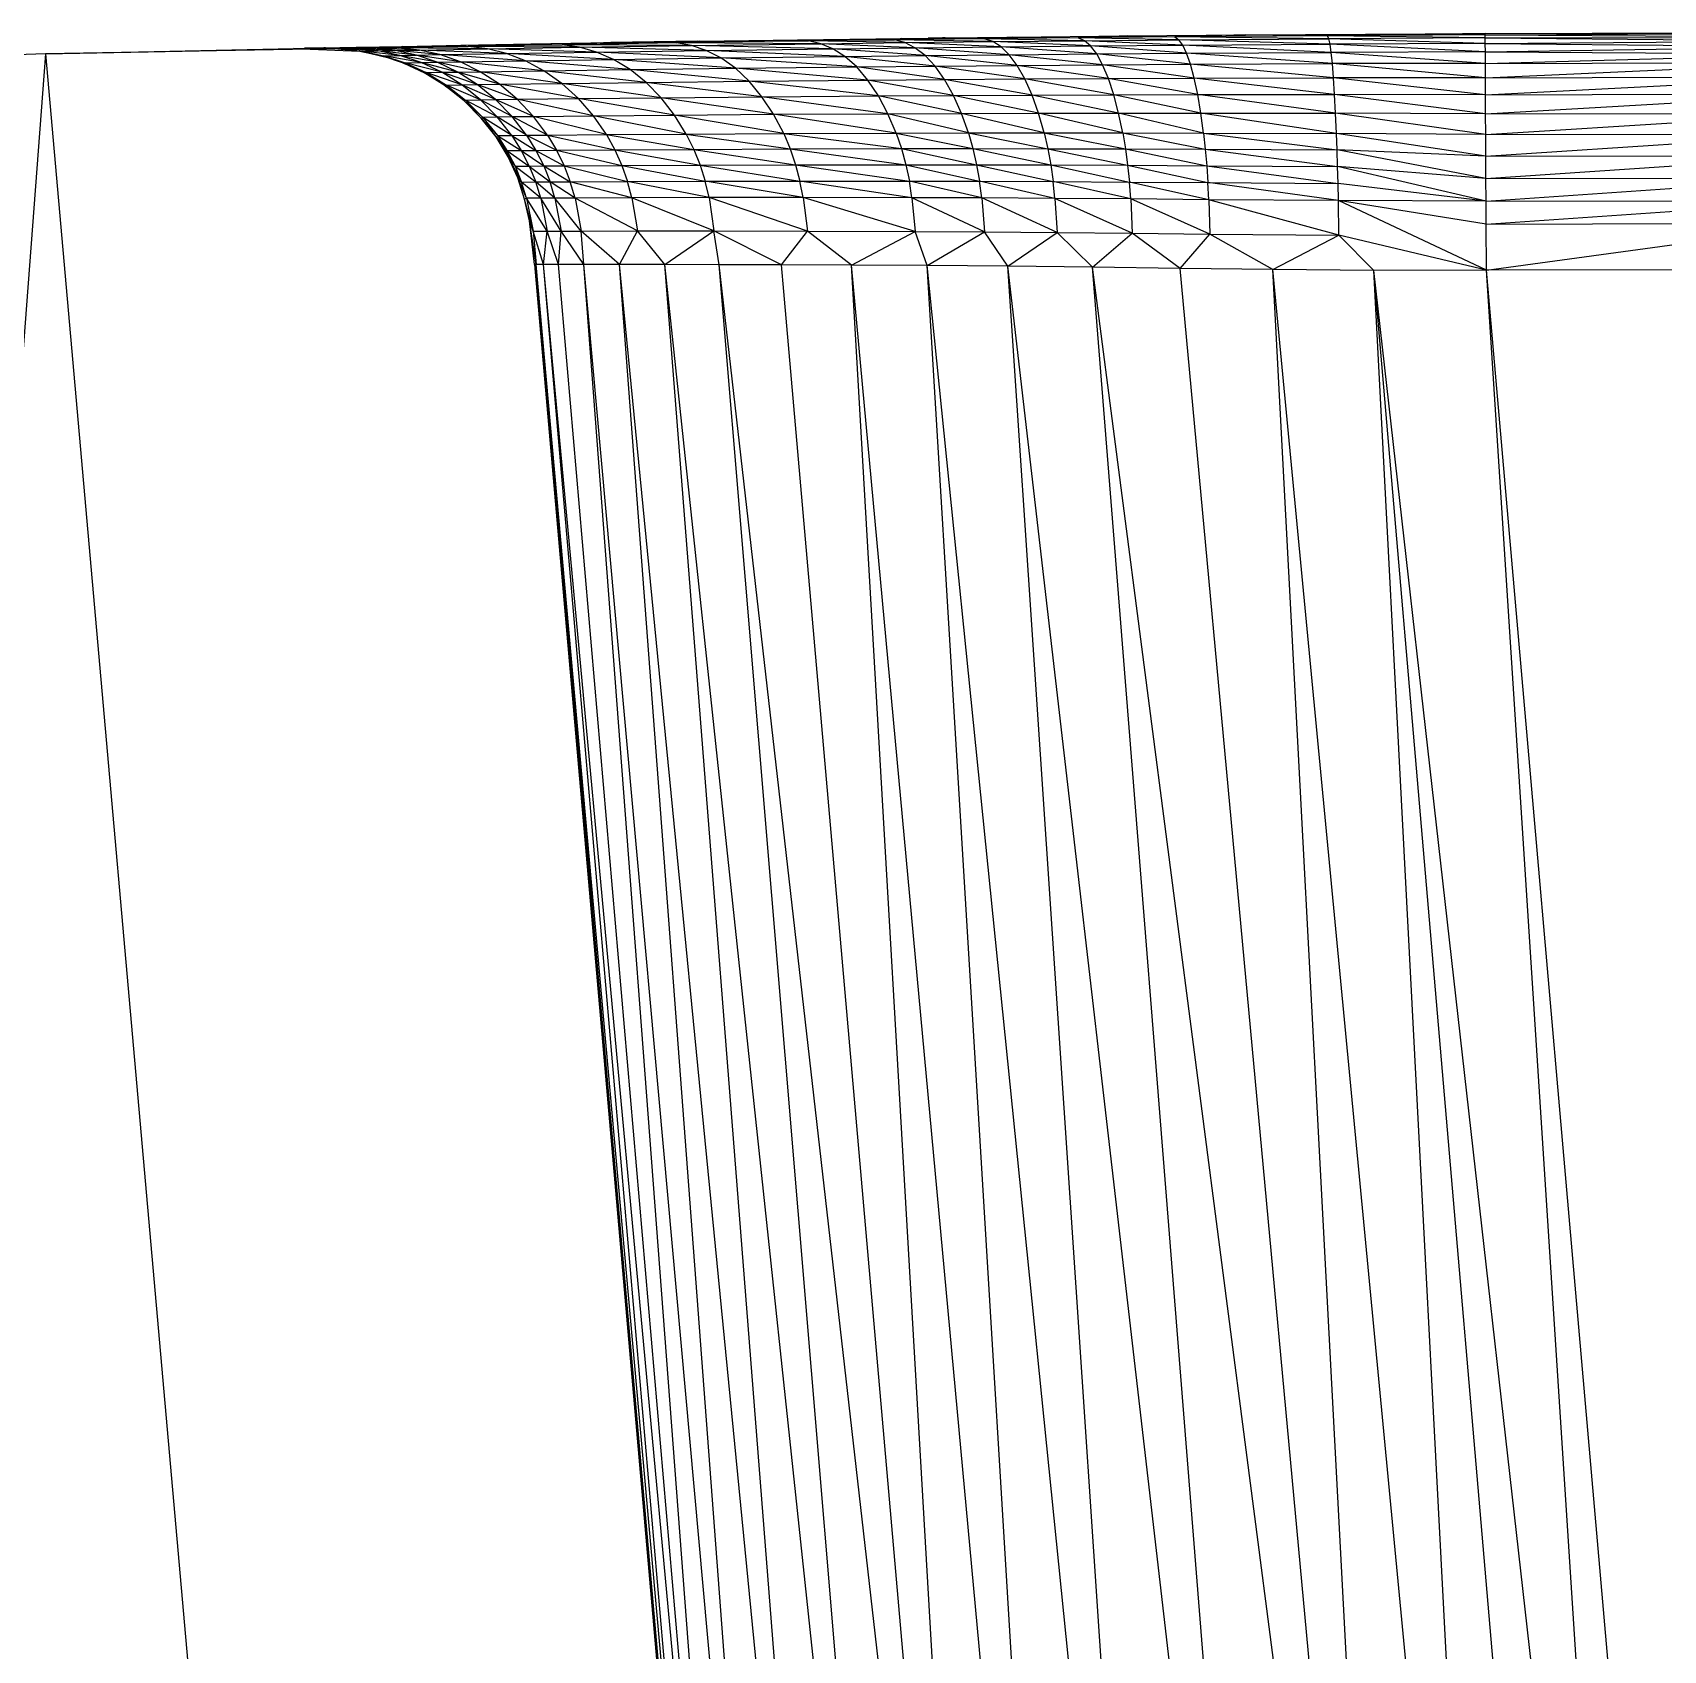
# Model space of a CAD drawing. Extents: x -94 to 59, y -4 to 130.
# Drawn here: x -20.708 to -17.267, y 126.515 to 129.93 of the extents above; entities that cross this region are included whole.
import ezdxf

# ---------------------------------------------------------------- set-up
doc = ezdxf.new("R2010")
doc.units = 0
doc.layers.get('0').update_dxf_attribs({"linetype": 'continuous'})

# ---------------------------------------------------------------- blocks, each defined once
blk = doc.blocks.new('SHAPE2DVIEW')
at = {"color": 0}
for p, q in [((-19.6572, 129.9062), (-19.4883, 129.909)), ((-19.4883, 129.909), (-19.5911, 129.9046)), ((-19.3497, 129.9085), (-19.5911, 129.9046)), ((-19.4884, 129.909), (-19.5036, 129.9087)), ((-19.4887, 129.909), (-19.4884, 129.909)), ((-19.3054, 129.9119), (-19.4884, 129.909)), ((-19.4877, 129.909), (-19.4884, 129.909)), ((-19.4883, 129.909), (-19.3001, 129.912)), ((-19.4883, 129.909), (-19.3497, 129.9085)), ((-19.0708, 129.9125), (-19.3497, 129.9085)), ((-19.3001, 129.912), (-19.3497, 129.9085)), ((-19.0451, 129.9068), (-19.3497, 129.9085)), ((-19.3182, 129.903), (-19.3497, 129.9085)), ((-19.3001, 129.912), (-19.0945, 129.915)), ((-19.3001, 129.912), (-19.0708, 129.9125)), ((-19.0945, 129.915), (-18.8738, 129.9179)), ((-19.0945, 129.915), (-19.0708, 129.9125)), ((-19.0945, 129.915), (-18.8899, 129.9149)), ((-18.8899, 129.9149), (-19.0708, 129.9125)), ((-18.8681, 129.909), (-19.0708, 129.9125)), ((-19.0451, 129.9068), (-19.0708, 129.9125)), ((-19.0451, 129.9068), (-18.8681, 129.909)), ((-18.8738, 129.9179), (-18.8899, 129.9149)), ((-18.6997, 129.9171), (-18.8899, 129.9149)), ((-18.6822, 129.9111), (-18.8899, 129.9149)), ((-18.8681, 129.909), (-18.8899, 129.9149)), ((-18.8738, 129.9179), (-18.6404, 129.9206)), ((-18.8738, 129.9179), (-18.6997, 129.9171)), ((-18.8681, 129.909), (-18.6822, 129.9111)), ((-18.6647, 129.9002), (-18.8681, 129.909)), ((-18.8464, 129.8983), (-18.8681, 129.909)), ((-18.7886, 129.9189), (-18.8186, 129.9185)), ((-18.7886, 129.9189), (-18.8077, 129.9187)), ((-18.7886, 129.9189), (-18.8029, 129.9187)), ((-18.7886, 129.9189), (-18.7942, 129.9188)), ((-18.7886, 129.9189), (-18.6409, 129.9206)), ((-18.7886, 129.9189), (-18.7554, 129.9193)), ((-18.7886, 129.9189), (-18.7697, 129.9191)), ((-18.7886, 129.9189), (-18.7785, 129.919)), ((-18.7825, 129.919), (-18.7886, 129.9189)), ((-18.7886, 129.9189), (-18.7886, 129.9189)), ((-18.7886, 129.9189), (-18.7886, 129.9189)), ((-18.7886, 129.9189), (-18.7885, 129.9189)), ((-18.6404, 129.9206), (-18.6997, 129.9171)), ((-18.5018, 129.9192), (-18.6997, 129.9171)), ((-18.4888, 129.9131), (-18.6997, 129.9171)), ((-18.6822, 129.9111), (-18.6997, 129.9171)), ((-18.6822, 129.9111), (-18.4888, 129.9131)), ((-18.4758, 129.902), (-18.6822, 129.9111)), ((-18.6647, 129.9002), (-18.6822, 129.9111)), ((-18.6404, 129.9206), (-18.3976, 129.9231)), ((-18.6404, 129.9206), (-18.5018, 129.9192)), ((-18.6404, 129.9206), (-18.6404, 129.9206)), ((-18.3976, 129.9231), (-18.5018, 129.9192)), ((-18.2983, 129.9211), (-18.5018, 129.9192)), ((-18.2898, 129.9149), (-18.5018, 129.9192)), ((-18.4888, 129.9131), (-18.5018, 129.9192)), ((-18.4888, 129.9131), (-18.2898, 129.9149)), ((-18.2814, 129.9036), (-18.4888, 129.9131)), ((-18.4758, 129.902), (-18.4888, 129.9131)), ((-18.3976, 129.9231), (-18.1487, 129.9253)), ((-18.3976, 129.9231), (-18.2983, 129.9211)), ((-18.1487, 129.9253), (-18.2983, 129.9211)), ((-17.9756, 129.9236), (-18.2983, 129.9211)), ((-17.9731, 129.9172), (-18.2983, 129.9211)), ((-18.2983, 129.9211), (-18.2898, 129.9149)), ((-18.2898, 129.9149), (-17.9731, 129.9172)), ((-17.9706, 129.9057), (-18.2898, 129.9149)), ((-18.2814, 129.9036), (-18.2898, 129.9149)), ((-18.1487, 129.9253), (-17.643, 129.9285)), ((-17.9756, 129.9236), (-18.1487, 129.9253)), ((-17.643, 129.9285), (-17.9756, 129.9236)), ((-17.643, 129.9255), (-17.9756, 129.9236)), ((-17.643, 129.919), (-17.9756, 129.9236)), ((-17.9731, 129.9172), (-17.9756, 129.9236)), ((-17.643, 129.919), (-17.9731, 129.9172)), ((-17.6429, 129.9072), (-17.9731, 129.9172)), ((-17.9706, 129.9057), (-17.9731, 129.9172)), ((-17.643, 129.9285), (-16.9199, 129.9302)), ((-17.643, 129.9255), (-16.9199, 129.9289)), ((-17.643, 129.9285), (-16.9199, 129.9289)), ((-17.643, 129.9255), (-17.643, 129.9285)), ((-17.643, 129.9255), (-16.9199, 129.9207)), ((-17.643, 129.919), (-17.643, 129.9255)), ((-17.643, 129.919), (-16.9199, 129.9207)), ((-17.643, 129.919), (-16.9199, 129.9124)), ((-17.6429, 129.9072), (-17.643, 129.919)), ((-17.6429, 129.9072), (-16.9199, 129.9124)), ((-20.6814, 129.8851), (-22.5988, 129.8287)), ((-20.6814, 129.8851), (-21.2311, 122.623)), ((-20.6814, 129.8851), (-20.1562, 129.8966)), ((-20.6814, 129.8851), (-20.1572, 129.8966)), ((-20.6814, 129.8851), (-20.1543, 129.8965)), ((-20.6814, 129.8851), (-20.1518, 129.8964)), ((-20.6814, 129.8851), (-20.1487, 129.8963)), ((-20.6814, 129.8851), (-20.1447, 129.8961)), ((-20.6814, 129.8851), (-20.1401, 129.8959)), ((-20.1202, 129.8951), (-20.6814, 129.8851)), ((-20.6814, 129.8851), (-20.0411, 122.6428)), ((-20.1577, 129.8967), (-20.1353, 129.8971)), ((-20.1577, 129.8967), (-20.0595, 129.896)), ((-20.0642, 129.8959), (-20.1577, 129.8967)), ((-20.1577, 129.8967), (-20.0177, 129.8909)), ((-20.1403, 129.897), (-20.1342, 129.8972)), ((-20.1353, 129.8971), (-20.095, 129.8979)), ((-20.1353, 129.8971), (-20.0595, 129.896)), ((-20.1353, 129.8971), (-20.0244, 129.8967)), ((-20.0942, 129.898), (-20.1342, 129.8972)), ((-20.095, 129.8979), (-20.0258, 129.8993)), ((-20.095, 129.8979), (-20.0244, 129.8967)), ((-20.095, 129.8979), (-19.9879, 129.8974)), ((-20.0945, 129.898), (-20.0942, 129.898)), ((-20.09, 129.898), (-20.0942, 129.898)), ((-20.0642, 129.8959), (-20.0595, 129.896)), ((-20.0642, 129.8959), (-20.0133, 129.8911)), ((-20.0177, 129.8909), (-20.0642, 129.8959)), ((-20.0177, 129.8909), (-20.0642, 129.8959)), ((-20.0244, 129.8967), (-20.0595, 129.896)), ((-20.0595, 129.896), (-20.0133, 129.8911)), ((-19.9789, 129.8918), (-20.0595, 129.896)), ((-20.0258, 129.8993), (-19.9282, 129.9012)), ((-20.0258, 129.8993), (-19.9879, 129.8974)), ((-20.0258, 129.8993), (-19.936, 129.8984)), ((-19.9879, 129.8974), (-20.0244, 129.8967)), ((-19.9431, 129.8924), (-20.0244, 129.8967)), ((-19.9789, 129.8918), (-20.0244, 129.8967)), ((-20.0177, 129.8909), (-20.0133, 129.8911)), ((-20.0177, 129.8909), (-19.9674, 129.8815)), ((-19.9713, 129.8812), (-20.0177, 129.8909)), ((-20.0177, 129.8909), (-19.9713, 129.8812)), ((-19.9564, 129.8762), (-20.0177, 129.8909)), ((-20.0133, 129.8911), (-19.9789, 129.8918)), ((-20.0133, 129.8911), (-19.9674, 129.8815)), ((-19.9335, 129.8822), (-20.0133, 129.8911)), ((-19.936, 129.8984), (-19.9879, 129.8974)), ((-19.8923, 129.8934), (-19.9879, 129.8974)), ((-19.9431, 129.8924), (-19.9879, 129.8974)), ((-19.9789, 129.8918), (-19.9431, 129.8924)), ((-19.8985, 129.8828), (-19.9789, 129.8918)), ((-19.9335, 129.8822), (-19.9789, 129.8918)), ((-19.9713, 129.8812), (-19.9674, 129.8815)), ((-19.9713, 129.8812), (-19.922, 129.8666)), ((-19.9256, 129.866), (-19.9713, 129.8812)), ((-19.9674, 129.8815), (-19.9335, 129.8822)), ((-19.9674, 129.8815), (-19.922, 129.8666)), ((-19.8887, 129.8672), (-19.9674, 129.8815)), ((-19.9431, 129.8924), (-19.8923, 129.8934)), ((-19.8488, 129.8837), (-19.9431, 129.8924)), ((-19.8985, 129.8828), (-19.9431, 129.8924)), ((-19.9282, 129.9012), (-19.936, 129.8984)), ((-19.7893, 129.9011), (-19.936, 129.8984)), ((-19.7487, 129.896), (-19.936, 129.8984)), ((-19.8923, 129.8934), (-19.936, 129.8984)), ((-19.9335, 129.8822), (-19.8985, 129.8828)), ((-19.8544, 129.8678), (-19.9335, 129.8822)), ((-19.8887, 129.8672), (-19.9335, 129.8822)), ((-19.9282, 129.9012), (-19.8046, 129.9035)), ((-19.9282, 129.9012), (-19.7893, 129.9011)), ((-19.8985, 129.8828), (-19.8488, 129.8837)), ((-19.8058, 129.8686), (-19.8985, 129.8828)), ((-19.8544, 129.8678), (-19.8985, 129.8828)), ((-19.8923, 129.8934), (-19.7487, 129.896)), ((-19.7083, 129.8861), (-19.8923, 129.8934)), ((-19.8488, 129.8837), (-19.8923, 129.8934)), ((-19.8488, 129.8837), (-19.7083, 129.8861)), ((-19.6684, 129.8708), (-19.8488, 129.8837)), ((-19.8058, 129.8686), (-19.8488, 129.8837)), ((-19.8046, 129.9035), (-19.6572, 129.9062)), ((-19.8046, 129.9035), (-19.5911, 129.9046)), ((-19.8046, 129.9035), (-19.7893, 129.9011)), ((-19.5911, 129.9046), (-19.7893, 129.9011)), ((-19.5546, 129.8993), (-19.7893, 129.9011)), ((-19.7487, 129.896), (-19.7893, 129.9011)), ((-19.7487, 129.896), (-19.5546, 129.8993)), ((-19.5183, 129.8892), (-19.7487, 129.896)), ((-19.7083, 129.8861), (-19.7487, 129.896)), ((-19.7083, 129.8861), (-19.5183, 129.8892)), ((-19.4824, 129.8737), (-19.7083, 129.8861)), ((-19.6684, 129.8708), (-19.7083, 129.8861)), ((-19.6572, 129.9062), (-19.5911, 129.9046)), ((-19.3182, 129.903), (-19.5911, 129.9046)), ((-19.5546, 129.8993), (-19.5911, 129.9046)), ((-19.5546, 129.8993), (-19.3182, 129.903)), ((-19.2868, 129.8927), (-19.5546, 129.8993)), ((-19.5183, 129.8892), (-19.5546, 129.8993)), ((-19.5183, 129.8892), (-19.2868, 129.8927)), ((-19.2558, 129.8768), (-19.5183, 129.8892)), ((-19.4824, 129.8737), (-19.5183, 129.8892)), ((-19.4824, 129.8737), (-19.2558, 129.8768)), ((-19.3182, 129.903), (-19.0451, 129.9068)), ((-19.0195, 129.8962), (-19.3182, 129.903)), ((-19.2868, 129.8927), (-19.3182, 129.903)), ((-19.2868, 129.8927), (-19.0195, 129.8962)), ((-18.9941, 129.8801), (-19.2868, 129.8927)), ((-19.2558, 129.8768), (-19.2868, 129.8927)), ((-19.2558, 129.8768), (-18.9941, 129.8801)), ((-18.9694, 129.858), (-19.2558, 129.8768)), ((-19.2255, 129.8551), (-19.2558, 129.8768)), ((-18.8464, 129.8983), (-19.0451, 129.9068)), ((-19.0195, 129.8962), (-19.0451, 129.9068)), ((-19.0195, 129.8962), (-18.8464, 129.8983)), ((-18.825, 129.8819), (-19.0195, 129.8962)), ((-18.9941, 129.8801), (-19.0195, 129.8962)), ((-18.9941, 129.8801), (-18.825, 129.8819)), ((-18.804, 129.8595), (-18.9941, 129.8801)), ((-18.9694, 129.858), (-18.9941, 129.8801)), ((-18.8464, 129.8983), (-18.6647, 129.9002)), ((-18.6474, 129.8836), (-18.8464, 129.8983)), ((-18.825, 129.8819), (-18.8464, 129.8983)), ((-18.825, 129.8819), (-18.6474, 129.8836)), ((-18.6305, 129.861), (-18.825, 129.8819)), ((-18.804, 129.8595), (-18.825, 129.8819)), ((-18.6647, 129.9002), (-18.4758, 129.902)), ((-18.4629, 129.8852), (-18.6647, 129.9002)), ((-18.6474, 129.8836), (-18.6647, 129.9002)), ((-18.6474, 129.8836), (-18.4629, 129.8852)), ((-18.4504, 129.8622), (-18.6474, 129.8836)), ((-18.6305, 129.861), (-18.6474, 129.8836)), ((-18.4758, 129.902), (-18.2814, 129.9036)), ((-18.2731, 129.8865), (-18.4758, 129.902)), ((-18.4629, 129.8852), (-18.4758, 129.902)), ((-18.4629, 129.8852), (-18.2731, 129.8865)), ((-18.265, 129.8633), (-18.4629, 129.8852)), ((-18.4504, 129.8622), (-18.4629, 129.8852)), ((-18.2814, 129.9036), (-17.9706, 129.9057)), ((-17.9681, 129.8884), (-18.2814, 129.9036)), ((-18.2731, 129.8865), (-18.2814, 129.9036)), ((-18.2731, 129.8865), (-17.9681, 129.8884)), ((-17.9655, 129.8647), (-18.2731, 129.8865)), ((-18.265, 129.8633), (-18.2731, 129.8865)), ((-17.6429, 129.9072), (-17.9706, 129.9057)), ((-17.6428, 129.8894), (-17.9706, 129.9057)), ((-17.9681, 129.8884), (-17.9706, 129.9057)), ((-17.6428, 129.8894), (-17.9681, 129.8884)), ((-17.6427, 129.8652), (-17.9681, 129.8884)), ((-17.9655, 129.8647), (-17.9681, 129.8884)), ((-17.6429, 129.9072), (-16.9199, 129.9008)), ((-17.6428, 129.8894), (-17.6429, 129.9072)), ((-17.6428, 129.8894), (-16.9199, 129.9008)), ((-17.6428, 129.8894), (-16.9199, 129.8857)), ((-17.6427, 129.8652), (-17.6428, 129.8894)), ((-17.6427, 129.8652), (-16.9199, 129.8857)), ((-19.9211, 129.8639), (-19.9335, 129.8686)), ((-19.9256, 129.866), (-19.922, 129.8666)), ((-19.9256, 129.866), (-19.8776, 129.8459)), ((-19.8809, 129.8449), (-19.9256, 129.866)), ((-19.922, 129.8666), (-19.8887, 129.8672)), ((-19.922, 129.8666), (-19.8776, 129.8459)), ((-19.845, 129.8464), (-19.922, 129.8666)), ((-19.8809, 129.8449), (-19.9211, 129.8639)), ((-19.8887, 129.8672), (-19.8544, 129.8678)), ((-19.8114, 129.847), (-19.8887, 129.8672)), ((-19.845, 129.8464), (-19.8887, 129.8672)), ((-19.8809, 129.8449), (-19.8776, 129.8459)), ((-19.8809, 129.8449), (-19.835, 129.8195)), ((-19.838, 129.8181), (-19.8809, 129.8449)), ((-19.8776, 129.8459), (-19.845, 129.8464)), ((-19.8776, 129.8459), (-19.835, 129.8195)), ((-19.8029, 129.82), (-19.8776, 129.8459)), ((-19.8544, 129.8678), (-19.8058, 129.8686)), ((-19.7638, 129.8477), (-19.8544, 129.8678)), ((-19.8114, 129.847), (-19.8544, 129.8678)), ((-19.845, 129.8464), (-19.8114, 129.847)), ((-19.7701, 129.8205), (-19.845, 129.8464)), ((-19.8029, 129.82), (-19.845, 129.8464)), ((-19.8114, 129.847), (-19.7638, 129.8477)), ((-19.7235, 129.8212), (-19.8114, 129.847)), ((-19.7701, 129.8205), (-19.8114, 129.847)), ((-19.8058, 129.8686), (-19.6684, 129.8708)), ((-19.6293, 129.8497), (-19.8058, 129.8686)), ((-19.7638, 129.8477), (-19.8058, 129.8686)), ((-19.7638, 129.8477), (-19.6293, 129.8497)), ((-19.5919, 129.8229), (-19.7638, 129.8477)), ((-19.7235, 129.8212), (-19.7638, 129.8477)), ((-19.6684, 129.8708), (-19.4824, 129.8737)), ((-19.4473, 129.8523), (-19.6684, 129.8708)), ((-19.6293, 129.8497), (-19.6684, 129.8708)), ((-19.6293, 129.8497), (-19.4473, 129.8523)), ((-19.4137, 129.8252), (-19.6293, 129.8497)), ((-19.5919, 129.8229), (-19.6293, 129.8497)), ((-19.2255, 129.8551), (-19.4824, 129.8737)), ((-19.4473, 129.8523), (-19.4824, 129.8737)), ((-19.4473, 129.8523), (-19.2255, 129.8551)), ((-19.1965, 129.8276), (-19.4473, 129.8523)), ((-19.4137, 129.8252), (-19.4473, 129.8523)), ((-19.2255, 129.8551), (-18.9694, 129.858)), ((-18.9457, 129.83), (-19.2255, 129.8551)), ((-19.1965, 129.8276), (-19.2255, 129.8551)), ((-18.9694, 129.858), (-18.804, 129.8595)), ((-18.7839, 129.8313), (-18.9694, 129.858)), ((-18.9457, 129.83), (-18.9694, 129.858)), ((-18.804, 129.8595), (-18.6305, 129.861)), ((-18.6143, 129.8324), (-18.804, 129.8595)), ((-18.7839, 129.8313), (-18.804, 129.8595)), ((-18.6305, 129.861), (-18.4504, 129.8622)), ((-18.4383, 129.8333), (-18.6305, 129.861)), ((-18.6143, 129.8324), (-18.6305, 129.861)), ((-18.4504, 129.8622), (-18.265, 129.8633)), ((-18.2572, 129.834), (-18.4504, 129.8622)), ((-18.4383, 129.8333), (-18.4504, 129.8622)), ((-18.265, 129.8633), (-17.9655, 129.8647)), ((-17.9631, 129.835), (-18.265, 129.8633)), ((-18.2572, 129.834), (-18.265, 129.8633)), ((-17.6427, 129.8652), (-17.9655, 129.8647)), ((-17.6426, 129.8349), (-17.9655, 129.8647)), ((-17.9631, 129.835), (-17.9655, 129.8647)), ((-17.6427, 129.8652), (-16.9199, 129.8669)), ((-17.6426, 129.8349), (-17.6427, 129.8652)), ((-17.6426, 129.8349), (-16.9199, 129.8669)), ((-19.838, 129.8181), (-19.835, 129.8195)), ((-19.838, 129.8181), (-19.7952, 129.7879)), ((-19.7979, 129.7861), (-19.838, 129.8181)), ((-19.835, 129.8195), (-19.8029, 129.82)), ((-19.835, 129.8195), (-19.7952, 129.7879)), ((-19.7636, 129.7884), (-19.835, 129.8195)), ((-19.8029, 129.82), (-19.7701, 129.8205)), ((-19.7314, 129.7888), (-19.8029, 129.82)), ((-19.7636, 129.7884), (-19.8029, 129.82)), ((-19.7701, 129.8205), (-19.7235, 129.8212)), ((-19.6858, 129.7894), (-19.7701, 129.8205)), ((-19.7314, 129.7888), (-19.7701, 129.8205)), ((-19.7235, 129.8212), (-19.5919, 129.8229)), ((-19.5568, 129.7909), (-19.7235, 129.8212)), ((-19.6858, 129.7894), (-19.7235, 129.8212)), ((-19.5919, 129.8229), (-19.4137, 129.8252)), ((-19.3822, 129.7928), (-19.5919, 129.8229)), ((-19.5568, 129.7909), (-19.5919, 129.8229)), ((-19.4137, 129.8252), (-19.1965, 129.8276)), ((-19.1693, 129.7948), (-19.4137, 129.8252)), ((-19.3822, 129.7928), (-19.4137, 129.8252)), ((-19.1965, 129.8276), (-18.9457, 129.83)), ((-18.9235, 129.7968), (-19.1965, 129.8276)), ((-19.1693, 129.7948), (-19.1965, 129.8276)), ((-18.9457, 129.83), (-18.7839, 129.8313)), ((-18.7651, 129.7977), (-18.9457, 129.83)), ((-18.9235, 129.7968), (-18.9457, 129.83)), ((-18.7839, 129.8313), (-18.6143, 129.8324)), ((-18.5992, 129.7985), (-18.7839, 129.8313)), ((-18.7651, 129.7977), (-18.7839, 129.8313)), ((-18.6143, 129.8324), (-18.4383, 129.8333)), ((-18.4271, 129.799), (-18.6143, 129.8324)), ((-18.5992, 129.7985), (-18.6143, 129.8324)), ((-18.4383, 129.8333), (-18.2572, 129.834)), ((-18.2498, 129.7993), (-18.4383, 129.8333)), ((-18.4271, 129.799), (-18.4383, 129.8333)), ((-18.2572, 129.834), (-17.9631, 129.835)), ((-17.9608, 129.7999), (-18.2572, 129.834)), ((-18.2498, 129.7993), (-18.2572, 129.834)), ((-17.6426, 129.8349), (-17.9631, 129.835)), ((-17.6424, 129.799), (-17.9631, 129.835)), ((-17.9608, 129.7999), (-17.9631, 129.835)), ((-17.6426, 129.8349), (-16.9199, 129.8366)), ((-17.6424, 129.799), (-17.6426, 129.8349)), ((-17.6424, 129.799), (-16.9199, 129.8366)), ((-19.7979, 129.7861), (-19.7952, 129.7879)), ((-19.7979, 129.7861), (-19.759, 129.752)), ((-19.7617, 129.7497), (-19.7979, 129.7861)), ((-19.7952, 129.7879), (-19.7636, 129.7884)), ((-19.7952, 129.7879), (-19.759, 129.752)), ((-19.728, 129.7524), (-19.7952, 129.7879)), ((-19.7636, 129.7884), (-19.7314, 129.7888)), ((-19.6963, 129.7528), (-19.7636, 129.7884)), ((-19.728, 129.7524), (-19.7636, 129.7884)), ((-19.7314, 129.7888), (-19.6858, 129.7894)), ((-19.6516, 129.7533), (-19.7314, 129.7888)), ((-19.6963, 129.7528), (-19.7314, 129.7888)), ((-19.6858, 129.7894), (-19.5568, 129.7909)), ((-19.5251, 129.7545), (-19.6858, 129.7894)), ((-19.6516, 129.7533), (-19.6858, 129.7894)), ((-19.5568, 129.7909), (-19.3822, 129.7928)), ((-19.3538, 129.7561), (-19.5568, 129.7909)), ((-19.5251, 129.7545), (-19.5568, 129.7909)), ((-19.3822, 129.7928), (-19.1693, 129.7948)), ((-19.1447, 129.7577), (-19.3822, 129.7928)), ((-19.3538, 129.7561), (-19.3822, 129.7928)), ((-19.1693, 129.7948), (-18.9235, 129.7968)), ((-18.9035, 129.7591), (-19.1693, 129.7948)), ((-19.1447, 129.7577), (-19.1693, 129.7948)), ((-18.9235, 129.7968), (-18.7651, 129.7977)), ((-18.7482, 129.7598), (-18.9235, 129.7968)), ((-18.9035, 129.7591), (-18.9235, 129.7968)), ((-18.7651, 129.7977), (-18.5992, 129.7985)), ((-18.5855, 129.7601), (-18.7651, 129.7977)), ((-18.7482, 129.7598), (-18.7651, 129.7977)), ((-18.5992, 129.7985), (-18.4271, 129.799)), ((-18.4169, 129.7603), (-18.5992, 129.7985)), ((-18.5855, 129.7601), (-18.5992, 129.7985)), ((-18.4271, 129.799), (-18.2498, 129.7993)), ((-18.2432, 129.7602), (-18.4271, 129.799)), ((-18.4169, 129.7603), (-18.4271, 129.799)), ((-18.2498, 129.7993), (-17.9608, 129.7999)), ((-17.9587, 129.7603), (-18.2498, 129.7993)), ((-18.2432, 129.7602), (-18.2498, 129.7993)), ((-17.6424, 129.799), (-17.9608, 129.7999)), ((-17.6422, 129.7587), (-17.9608, 129.7999)), ((-17.9587, 129.7603), (-17.9608, 129.7999)), ((-17.6424, 129.799), (-16.9199, 129.8007)), ((-17.6422, 129.7587), (-17.6424, 129.799)), ((-17.6422, 129.7587), (-16.9199, 129.8007)), ((-19.7617, 129.7497), (-19.759, 129.752)), ((-19.7305, 129.71), (-19.7617, 129.7497)), ((-19.7617, 129.7497), (-19.7074, 129.6811)), ((-19.7617, 129.7497), (-19.7277, 129.7128)), ((-19.759, 129.752), (-19.728, 129.7524)), ((-19.759, 129.752), (-19.7277, 129.7128)), ((-19.6971, 129.7131), (-19.759, 129.752)), ((-19.728, 129.7524), (-19.6963, 129.7528)), ((-19.666, 129.7134), (-19.728, 129.7524)), ((-19.6971, 129.7131), (-19.728, 129.7524)), ((-19.6963, 129.7528), (-19.6516, 129.7533)), ((-19.622, 129.7138), (-19.6963, 129.7528)), ((-19.666, 129.7134), (-19.6963, 129.7528)), ((-19.6516, 129.7533), (-19.5251, 129.7545)), ((-19.4976, 129.7148), (-19.6516, 129.7533)), ((-19.622, 129.7138), (-19.6516, 129.7533)), ((-19.5251, 129.7545), (-19.3538, 129.7561)), ((-19.3291, 129.716), (-19.5251, 129.7545)), ((-19.4976, 129.7148), (-19.5251, 129.7545)), ((-19.3538, 129.7561), (-19.1447, 129.7577)), ((-19.1235, 129.7173), (-19.3538, 129.7561)), ((-19.3291, 129.716), (-19.3538, 129.7561)), ((-19.1447, 129.7577), (-18.9035, 129.7591)), ((-18.8862, 129.7182), (-19.1447, 129.7577)), ((-19.1235, 129.7173), (-19.1447, 129.7577)), ((-18.9035, 129.7591), (-18.7482, 129.7598)), ((-18.7335, 129.7185), (-18.9035, 129.7591)), ((-18.8862, 129.7182), (-18.9035, 129.7591)), ((-18.7482, 129.7598), (-18.5855, 129.7601)), ((-18.5737, 129.7186), (-18.7482, 129.7598)), ((-18.7335, 129.7185), (-18.7482, 129.7598)), ((-18.5855, 129.7601), (-18.4169, 129.7603)), ((-18.4081, 129.7183), (-18.5855, 129.7601)), ((-18.5737, 129.7186), (-18.5855, 129.7601)), ((-18.4169, 129.7603), (-18.2432, 129.7602)), ((-18.2374, 129.7179), (-18.4169, 129.7603)), ((-18.4081, 129.7183), (-18.4169, 129.7603)), ((-18.2432, 129.7602), (-17.9587, 129.7603)), ((-17.9568, 129.7174), (-18.2432, 129.7602)), ((-18.2374, 129.7179), (-18.2432, 129.7602)), ((-17.6422, 129.7587), (-17.9587, 129.7603)), ((-17.642, 129.7151), (-17.9587, 129.7603)), ((-17.9568, 129.7174), (-17.9587, 129.7603)), ((-17.6422, 129.7587), (-16.9199, 129.7604)), ((-17.642, 129.7151), (-17.6422, 129.7587)), ((-17.642, 129.7151), (-16.9199, 129.7604)), ((-19.7048, 129.6678), (-19.7305, 129.71)), ((-19.7305, 129.71), (-19.6904, 129.6483)), ((-19.7305, 129.71), (-19.7074, 129.6811)), ((-19.7277, 129.7128), (-19.6971, 129.7131)), ((-19.7277, 129.7128), (-19.7074, 129.6811)), ((-19.7277, 129.7128), (-19.6771, 129.6814)), ((-19.6971, 129.7131), (-19.666, 129.7134)), ((-19.6971, 129.7131), (-19.6771, 129.6814)), ((-19.6971, 129.7131), (-19.6463, 129.6817)), ((-19.666, 129.7134), (-19.622, 129.7138)), ((-19.666, 129.7134), (-19.6463, 129.6817)), ((-19.666, 129.7134), (-19.6028, 129.682)), ((-19.622, 129.7138), (-19.4976, 129.7148)), ((-19.622, 129.7138), (-19.6028, 129.682)), ((-19.622, 129.7138), (-19.4799, 129.6828)), ((-19.4976, 129.7148), (-19.3291, 129.716)), ((-19.4976, 129.7148), (-19.4799, 129.6828)), ((-19.4976, 129.7148), (-19.3132, 129.6838)), ((-19.3291, 129.716), (-19.1235, 129.7173)), ((-19.3291, 129.716), (-19.3132, 129.6838)), ((-19.3291, 129.716), (-19.1098, 129.6847)), ((-19.1235, 129.7173), (-18.8862, 129.7182)), ((-19.1235, 129.7173), (-19.1098, 129.6847)), ((-19.1235, 129.7173), (-18.875, 129.6853)), ((-18.8862, 129.7182), (-18.7335, 129.7185)), ((-18.8862, 129.7182), (-18.875, 129.6853)), ((-18.8862, 129.7182), (-18.7241, 129.6854)), ((-18.7335, 129.7185), (-18.5737, 129.7186)), ((-18.7335, 129.7185), (-18.7241, 129.6854)), ((-18.7335, 129.7185), (-18.5661, 129.6852)), ((-18.5737, 129.7186), (-18.5661, 129.6852)), ((-18.5737, 129.7186), (-18.4025, 129.6847)), ((-18.5737, 129.7186), (-18.4081, 129.7183)), ((-18.4081, 129.7183), (-18.4025, 129.6847)), ((-18.4081, 129.7183), (-18.2337, 129.6839)), ((-18.4081, 129.7183), (-18.2374, 129.7179)), ((-18.2374, 129.7179), (-18.2337, 129.6839)), ((-18.2374, 129.7179), (-17.9556, 129.6831)), ((-18.2374, 129.7179), (-17.9568, 129.7174)), ((-17.642, 129.7151), (-17.9568, 129.7174)), ((-17.6418, 129.6693), (-17.9568, 129.7174)), ((-17.9556, 129.6831), (-17.9568, 129.7174)), ((-17.642, 129.7151), (-16.9199, 129.7168)), ((-17.6418, 129.6693), (-17.642, 129.7151)), ((-17.6418, 129.6693), (-16.9199, 129.7168)), ((-19.7074, 129.6811), (-19.6771, 129.6814)), ((-19.7074, 129.6811), (-19.6904, 129.6483)), ((-19.7074, 129.6811), (-19.6603, 129.6486)), ((-19.6847, 129.6239), (-19.7048, 129.6678)), ((-19.7048, 129.6678), (-19.6766, 129.6147)), ((-19.7048, 129.6678), (-19.6904, 129.6483)), ((-19.6771, 129.6814), (-19.6463, 129.6817)), ((-19.6771, 129.6814), (-19.6603, 129.6486)), ((-19.6771, 129.6814), (-19.6298, 129.6488)), ((-19.6463, 129.6817), (-19.6028, 129.682)), ((-19.6463, 129.6817), (-19.6298, 129.6488)), ((-19.6463, 129.6817), (-19.5868, 129.6491)), ((-19.6028, 129.682), (-19.4799, 129.6828)), ((-19.6028, 129.682), (-19.5868, 129.6491)), ((-19.6028, 129.682), (-19.465, 129.6498)), ((-19.4799, 129.6828), (-19.3132, 129.6838)), ((-19.4799, 129.6828), (-19.465, 129.6498)), ((-19.4799, 129.6828), (-19.2999, 129.6505)), ((-19.3132, 129.6838), (-19.1098, 129.6847)), ((-19.3132, 129.6838), (-19.2999, 129.6505)), ((-19.3132, 129.6838), (-19.0984, 129.6512)), ((-19.1098, 129.6847), (-18.875, 129.6853)), ((-19.1098, 129.6847), (-19.0984, 129.6512)), ((-19.1098, 129.6847), (-18.8657, 129.6514)), ((-18.875, 129.6853), (-18.7241, 129.6854)), ((-18.875, 129.6853), (-18.8657, 129.6514)), ((-18.875, 129.6853), (-18.7163, 129.6513)), ((-18.7241, 129.6854), (-18.7163, 129.6513)), ((-18.7241, 129.6854), (-18.5599, 129.6508)), ((-18.7241, 129.6854), (-18.5661, 129.6852)), ((-18.5661, 129.6852), (-18.5599, 129.6508)), ((-18.5661, 129.6852), (-18.3978, 129.6501)), ((-18.5661, 129.6852), (-18.4025, 129.6847)), ((-18.4025, 129.6847), (-18.3978, 129.6501)), ((-18.4025, 129.6847), (-18.2306, 129.649)), ((-18.4025, 129.6847), (-18.2337, 129.6839)), ((-18.2337, 129.6839), (-18.2306, 129.649)), ((-18.2337, 129.6839), (-17.9545, 129.6479)), ((-18.2337, 129.6839), (-17.9556, 129.6831)), ((-17.6418, 129.6693), (-17.9556, 129.6831)), ((-17.6416, 129.6222), (-17.9556, 129.6831)), ((-17.9545, 129.6479), (-17.9556, 129.6831)), ((-17.6418, 129.6693), (-16.9199, 129.6711)), ((-17.6416, 129.6222), (-17.6418, 129.6693)), ((-17.6416, 129.6222), (-16.9199, 129.6711)), ((-19.6904, 129.6483), (-19.6603, 129.6486)), ((-19.6904, 129.6483), (-19.6766, 129.6147)), ((-19.6904, 129.6483), (-19.6467, 129.615)), ((-19.6603, 129.6486), (-19.6298, 129.6488)), ((-19.6603, 129.6486), (-19.6467, 129.615)), ((-19.6603, 129.6486), (-19.6165, 129.6151)), ((-19.6298, 129.6488), (-19.5868, 129.6491)), ((-19.6298, 129.6488), (-19.6165, 129.6151)), ((-19.6298, 129.6488), (-19.5738, 129.6153)), ((-19.5868, 129.6491), (-19.465, 129.6498)), ((-19.5868, 129.6491), (-19.5738, 129.6153)), ((-19.5868, 129.6491), (-19.453, 129.6159)), ((-19.465, 129.6498), (-19.2999, 129.6505)), ((-19.465, 129.6498), (-19.453, 129.6159)), ((-19.465, 129.6498), (-19.2892, 129.6164)), ((-19.2999, 129.6505), (-19.0984, 129.6512)), ((-19.2999, 129.6505), (-19.2892, 129.6164)), ((-19.2999, 129.6505), (-19.0892, 129.6168)), ((-19.0984, 129.6512), (-18.8657, 129.6514)), ((-19.0984, 129.6512), (-19.0892, 129.6168)), ((-19.0984, 129.6512), (-18.8583, 129.6168)), ((-18.8657, 129.6514), (-18.8583, 129.6168)), ((-18.8657, 129.6514), (-18.71, 129.6164)), ((-18.8657, 129.6514), (-18.7163, 129.6513)), ((-18.7163, 129.6513), (-18.71, 129.6164)), ((-18.7163, 129.6513), (-18.5548, 129.6158)), ((-18.7163, 129.6513), (-18.5599, 129.6508)), ((-18.5599, 129.6508), (-18.5548, 129.6158)), ((-18.5599, 129.6508), (-18.394, 129.6148)), ((-18.5599, 129.6508), (-18.3978, 129.6501)), ((-18.3978, 129.6501), (-18.394, 129.6148)), ((-18.3978, 129.6501), (-18.2282, 129.6135)), ((-18.3978, 129.6501), (-18.2306, 129.649)), ((-18.2306, 129.649), (-18.2282, 129.6135)), ((-18.2306, 129.649), (-17.9537, 129.612)), ((-18.2306, 129.649), (-17.9545, 129.6479)), ((-17.6416, 129.6222), (-17.9545, 129.6479)), ((-17.6414, 129.5742), (-17.9545, 129.6479)), ((-17.9537, 129.612), (-17.9545, 129.6479)), ((-19.6847, 129.6239), (-19.6766, 129.6147)), ((-19.6659, 129.5805), (-19.6847, 129.6239)), ((-19.6701, 129.5789), (-19.6847, 129.6239)), ((-19.6766, 129.6147), (-19.6467, 129.615)), ((-19.6361, 129.5807), (-19.6766, 129.6147)), ((-19.6659, 129.5805), (-19.6766, 129.6147)), ((-19.6467, 129.615), (-19.6165, 129.6151)), ((-19.6061, 129.5809), (-19.6467, 129.615)), ((-19.6361, 129.5807), (-19.6467, 129.615)), ((-19.6165, 129.6151), (-19.5738, 129.6153)), ((-19.5637, 129.581), (-19.6165, 129.6151)), ((-19.6061, 129.5809), (-19.6165, 129.6151)), ((-19.5738, 129.6153), (-19.453, 129.6159)), ((-19.4437, 129.5814), (-19.5738, 129.6153)), ((-19.5637, 129.581), (-19.5738, 129.6153)), ((-19.453, 129.6159), (-19.2892, 129.6164)), ((-19.2809, 129.5818), (-19.453, 129.6159)), ((-19.4437, 129.5814), (-19.453, 129.6159)), ((-19.2892, 129.6164), (-19.0892, 129.6168)), ((-19.0821, 129.582), (-19.2892, 129.6164)), ((-19.2809, 129.5818), (-19.2892, 129.6164)), ((-19.0892, 129.6168), (-18.8583, 129.6168)), ((-18.8527, 129.5817), (-19.0892, 129.6168)), ((-19.0821, 129.582), (-19.0892, 129.6168)), ((-18.8583, 129.6168), (-18.71, 129.6164)), ((-18.7053, 129.5811), (-18.8583, 129.6168)), ((-18.8527, 129.5817), (-18.8583, 129.6168)), ((-18.71, 129.6164), (-18.5548, 129.6158)), ((-18.551, 129.5802), (-18.71, 129.6164)), ((-18.7053, 129.5811), (-18.71, 129.6164)), ((-18.5548, 129.6158), (-18.394, 129.6148)), ((-18.3912, 129.579), (-18.5548, 129.6158)), ((-18.551, 129.5802), (-18.5548, 129.6158)), ((-18.394, 129.6148), (-18.2282, 129.6135)), ((-18.2263, 129.5775), (-18.394, 129.6148)), ((-18.3912, 129.579), (-18.394, 129.6148)), ((-18.2282, 129.6135), (-17.9537, 129.612)), ((-17.953, 129.5757), (-18.2282, 129.6135)), ((-18.2263, 129.5775), (-18.2282, 129.6135)), ((-17.6414, 129.5742), (-17.9537, 129.612)), ((-17.953, 129.5757), (-17.9537, 129.612)), ((-17.6416, 129.6222), (-16.9199, 129.6239)), ((-17.6414, 129.5742), (-17.6416, 129.6222)), ((-17.6414, 129.5742), (-16.9199, 129.6239)), ((-19.6659, 129.5805), (-19.6701, 129.5789)), ((-19.6522, 129.511), (-19.6701, 129.5789)), ((-19.6602, 129.5332), (-19.6701, 129.5789)), ((-19.6361, 129.5807), (-19.6659, 129.5805)), ((-19.6659, 129.5805), (-19.6522, 129.511)), ((-19.6226, 129.5111), (-19.6659, 129.5805)), ((-19.6061, 129.5809), (-19.6361, 129.5807)), ((-19.5928, 129.5112), (-19.6361, 129.5807)), ((-19.6361, 129.5807), (-19.6226, 129.5111)), ((-19.5637, 129.581), (-19.6061, 129.5809)), ((-19.5508, 129.5113), (-19.6061, 129.5809)), ((-19.6061, 129.5809), (-19.5928, 129.5112)), ((-19.4437, 129.5814), (-19.5637, 129.581)), ((-19.4319, 129.5115), (-19.5637, 129.581)), ((-19.5637, 129.581), (-19.5508, 129.5113)), ((-19.2809, 129.5818), (-19.4437, 129.5814)), ((-19.2706, 129.5115), (-19.4437, 129.5814)), ((-19.4437, 129.5814), (-19.4319, 129.5115)), ((-19.0821, 129.582), (-19.2809, 129.5818)), ((-19.0734, 129.5113), (-19.2809, 129.5818)), ((-19.2809, 129.5818), (-19.2706, 129.5115)), ((-18.8527, 129.5817), (-19.0821, 129.582)), ((-18.8457, 129.5105), (-19.0821, 129.582)), ((-19.0821, 129.582), (-19.0734, 129.5113)), ((-18.7053, 129.5811), (-18.8527, 129.5817)), ((-18.6995, 129.5096), (-18.8527, 129.5817)), ((-18.8527, 129.5817), (-18.8457, 129.5105)), ((-18.551, 129.5802), (-18.7053, 129.5811)), ((-18.5464, 129.5084), (-18.7053, 129.5811)), ((-18.7053, 129.5811), (-18.6995, 129.5096)), ((-18.3912, 129.579), (-18.551, 129.5802)), ((-18.3878, 129.5068), (-18.551, 129.5802)), ((-18.551, 129.5802), (-18.5464, 129.5084)), ((-18.2263, 129.5775), (-18.3912, 129.579)), ((-18.2239, 129.5049), (-18.3912, 129.579)), ((-18.3912, 129.579), (-18.3878, 129.5068)), ((-17.953, 129.5757), (-18.2263, 129.5775)), ((-17.952, 129.5026), (-18.2263, 129.5775)), ((-18.2263, 129.5775), (-18.2239, 129.5049)), ((-17.6414, 129.5742), (-17.953, 129.5757)), ((-17.6411, 129.5259), (-17.953, 129.5757)), ((-17.6407, 129.4285), (-17.953, 129.5757)), ((-17.952, 129.5026), (-17.953, 129.5757)), ((-17.6414, 129.5742), (-16.9199, 129.576)), ((-17.6411, 129.5259), (-17.6414, 129.5742)), ((-17.6411, 129.5259), (-16.9199, 129.576)), ((-19.6522, 129.511), (-19.6602, 129.5332)), ((-19.6456, 129.4404), (-19.6602, 129.5332)), ((-19.6493, 129.4404), (-19.6602, 129.5332)), ((-19.6522, 129.511), (-19.6226, 129.5111)), ((-19.6522, 129.511), (-19.6456, 129.4404)), ((-19.6305, 129.4405), (-19.6522, 129.511)), ((-19.6305, 129.4405), (-19.6226, 129.5111)), ((-19.6226, 129.5111), (-19.5928, 129.5112)), ((-19.5987, 129.4406), (-19.6226, 129.5111)), ((-19.5987, 129.4406), (-19.5928, 129.5112)), ((-19.5928, 129.5112), (-19.5508, 129.5113)), ((-19.5453, 129.4406), (-19.5928, 129.5112)), ((-19.5508, 129.5113), (-19.4319, 129.5115)), ((-19.4699, 129.4406), (-19.5508, 129.5113)), ((-19.5453, 129.4406), (-19.5508, 129.5113)), ((-19.4699, 129.4406), (-19.4319, 129.5115)), ((-19.4319, 129.5115), (-19.2706, 129.5115)), ((-19.3741, 129.4405), (-19.4319, 129.5115)), ((-19.3741, 129.4405), (-19.2706, 129.5115)), ((-19.2706, 129.5115), (-19.0734, 129.5113)), ((-19.1278, 129.4399), (-19.2706, 129.5115)), ((-19.2595, 129.4403), (-19.2706, 129.5115)), ((-19.1278, 129.4399), (-19.0734, 129.5113)), ((-19.0734, 129.5113), (-18.8457, 129.5105)), ((-18.9804, 129.4393), (-19.0734, 129.5113)), ((-18.9804, 129.4393), (-18.8457, 129.5105)), ((-18.8457, 129.5105), (-18.6995, 129.5096)), ((-18.8206, 129.4384), (-18.8457, 129.5105)), ((-18.8206, 129.4384), (-18.6995, 129.5096)), ((-18.6995, 129.5096), (-18.5464, 129.5084)), ((-18.6507, 129.4369), (-18.6995, 129.5096)), ((-18.6507, 129.4369), (-18.5464, 129.5084)), ((-18.5464, 129.5084), (-18.3878, 129.5068)), ((-18.4719, 129.4349), (-18.5464, 129.5084)), ((-18.4719, 129.4349), (-18.3878, 129.5068)), ((-18.3878, 129.5068), (-18.2239, 129.5049)), ((-18.2866, 129.4324), (-18.3878, 129.5068)), ((-18.2866, 129.4324), (-18.2239, 129.5049)), ((-18.2239, 129.5049), (-17.952, 129.5026)), ((-18.091, 129.43), (-18.2239, 129.5049)), ((-18.091, 129.43), (-17.952, 129.5026)), ((-17.6407, 129.4285), (-17.952, 129.5026)), ((-17.878, 129.4284), (-17.952, 129.5026)), ((-17.6411, 129.5259), (-16.9199, 129.5276)), ((-17.6407, 129.4285), (-17.6411, 129.5259)), ((-17.6407, 129.4285), (-16.9199, 129.5276)), ((-19.6493, 129.4404), (-19.2111, 124.431)), ((-19.6456, 129.4404), (-19.6493, 129.4404)), ((-19.6493, 129.4404), (-19.211, 124.4309)), ((-19.6305, 129.4405), (-19.6456, 129.4404)), ((-19.1973, 124.4314), (-19.6456, 129.4404)), ((-19.2081, 124.431), (-19.6456, 129.4404)), ((-19.211, 124.4309), (-19.6456, 129.4404)), ((-19.5987, 129.4406), (-19.6305, 129.4405)), ((-19.1654, 124.4328), (-19.6305, 129.4405)), ((-19.1973, 124.4314), (-19.6305, 129.4405)), ((-19.5453, 129.4406), (-19.5987, 129.4406)), ((-19.1654, 124.4328), (-19.5987, 129.4406)), ((-19.4699, 129.4406), (-19.5453, 129.4406)), ((-19.0935, 124.4365), (-19.5453, 129.4406)), ((-19.1654, 124.4328), (-19.5453, 129.4406)), ((-19.3741, 129.4405), (-19.4699, 129.4406)), ((-18.9812, 124.4424), (-19.4699, 129.4406)), ((-19.0935, 124.4365), (-19.4699, 129.4406)), ((-19.2595, 129.4403), (-19.3741, 129.4405)), ((-18.8434, 124.4494), (-19.3741, 129.4405)), ((-18.9812, 124.4424), (-19.3741, 129.4405)), ((-19.1278, 129.4399), (-19.2595, 129.4403)), ((-18.6919, 124.4566), (-19.2595, 129.4403)), ((-18.8434, 124.4494), (-19.2595, 129.4403)), ((-18.9804, 129.4393), (-19.1278, 129.4399)), ((-18.6919, 124.4566), (-19.1278, 129.4399)), ((-18.8206, 129.4384), (-18.9804, 129.4393)), ((-18.5202, 124.4647), (-18.9804, 129.4393)), ((-18.6919, 124.4566), (-18.9804, 129.4393)), ((-18.6507, 129.4369), (-18.8206, 129.4384)), ((-18.3178, 124.4748), (-18.8206, 129.4384)), ((-18.5202, 124.4647), (-18.8206, 129.4384)), ((-18.4719, 129.4349), (-18.6507, 129.4369)), ((-18.0779, 124.4875), (-18.6507, 129.4369)), ((-18.3178, 124.4748), (-18.6507, 129.4369)), ((-18.2866, 129.4324), (-18.4719, 129.4349)), ((-17.8304, 124.5004), (-18.4719, 129.4349)), ((-18.0779, 124.4875), (-18.4719, 129.4349)), ((-18.091, 129.43), (-18.2866, 129.4324)), ((-17.8304, 124.5004), (-18.2866, 129.4324)), ((-17.878, 129.4284), (-18.091, 129.43)), ((-17.6212, 124.5096), (-18.091, 129.43)), ((-17.8304, 124.5004), (-18.091, 129.43)), ((-17.6407, 129.4285), (-17.878, 129.4284)), ((-17.3232, 124.5174), (-17.878, 129.4284)), ((-17.4566, 124.5149), (-17.878, 129.4284)), ((-17.6212, 124.5096), (-17.878, 129.4284)), ((-16.9199, 129.4302), (-17.6407, 129.4285)), ((-17.2111, 124.5181), (-17.6407, 129.4285)), ((-17.3232, 124.5174), (-17.6407, 129.4285))]:
    blk.add_line(p, q, dxfattribs=at)

msp = doc.modelspace()

# ---------------------------------------------------------------- block references
msp.add_blockref('SHAPE2DVIEW', (0, 0))

doc.saveas('drawing.dxf')
